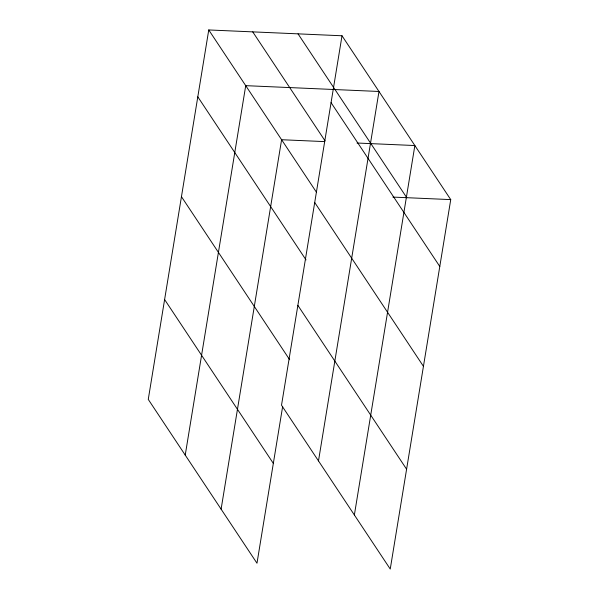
<?xml version="1.0" encoding="UTF-8"?>
<svg xmlns="http://www.w3.org/2000/svg" width="599" height="599" viewBox="0 0 599 599"><rect width="100%" height="100%" fill="white"/><g stroke="black" fill="none" stroke-linecap="round" stroke-linejoin="round"><path stroke-width="0.9" d="M342.014 35.775L281.515 405.209L390.249 569.05L450.74 199.609L342.014 35.775L208.752 29.95L148.26 399.391L256.986 563.225L282.661 406.436M185.226 455.098L245.725 85.657L378.987 91.475L318.488 460.916M221.106 509.157L281.605 139.724L324.665 141.604M354.368 514.983L414.86 145.542L357.019 143.019M392.899 197.086L450.74 199.609M298.04 33.851L406.766 197.692M331.067 102.654L439.793 266.488M252.733 31.874L325.062 140.87M208.752 29.95L316.459 192.242M314.715 202.499L423.441 366.333M197.805 96.828L306.014 259.899M297.868 305.37L406.594 469.204M181.452 196.674L289.669 359.737M164.605 299.545L273.331 463.386"/></g></svg>
